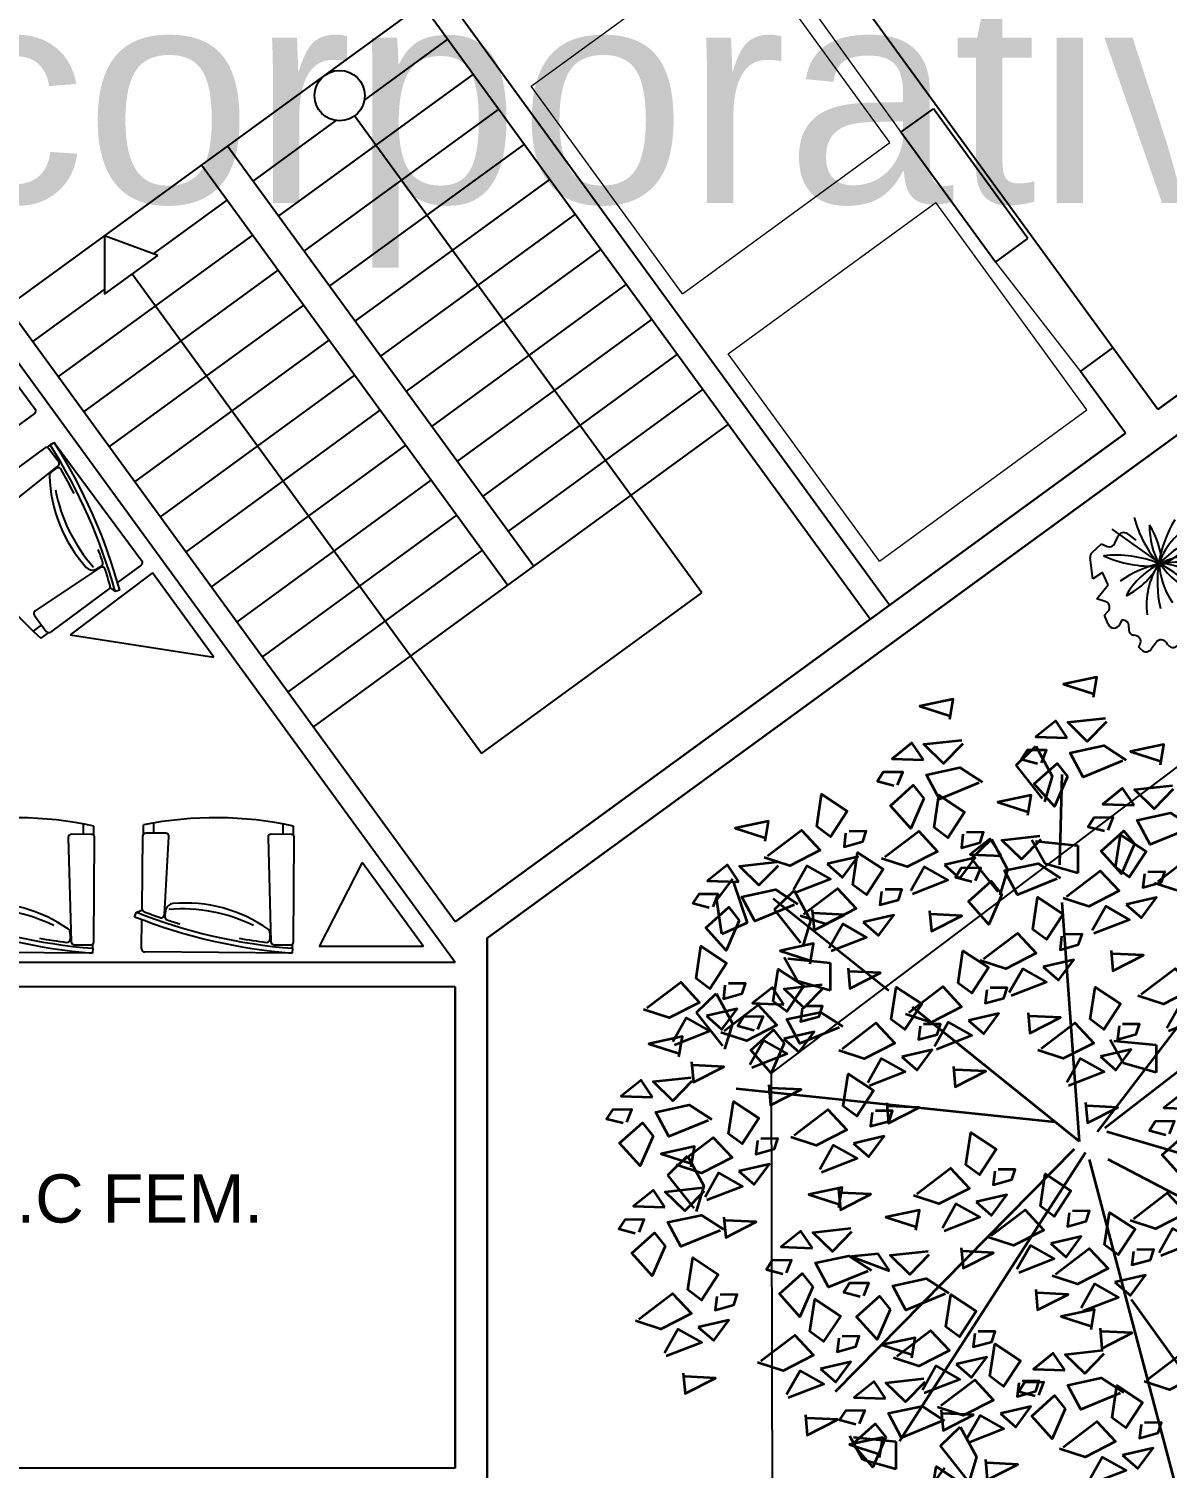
# Model space of a CAD drawing. Header units: metres. Extents: x 7 to 327053, y 40 to 7393807.
# Drawn here: x 326078.36 to 326085.45, y 7392806.51 to 7392815.48 of the extents above; entities that cross this region are included whole.
import ezdxf

# ---------------------------------------------------------------- set-up
doc = ezdxf.new("R2010")
doc.units = ezdxf.units.M
doc.linetypes.add('DASHED', pattern=[19.05, 12.7, -6.35])
doc.layers.get('0').update_dxf_attribs({"lineweight": 18})
for name, color, linetype in [('greeb', 92, 'Continuous'), ('MEBEL', 7, 'DASHED'), ('TEXTO', 2, 'Continuous')]:
    doc.layers.add(name, color=color, linetype=linetype)
for name, color, linetype, lineweight in [('L-shrub', 74, 'Continuous', 35), ('linagrossa', 7, 'Continuous', 25), ('MÓVEIS', 7, 'Continuous', 13), ('PAREDE EXTERNA', 6, 'Continuous', 30), ('PAREDE INTERNA', 181, 'Continuous', 25), ('PISO', 254, 'Continuous', 9)]:
    doc.layers.add(name, color=color, linetype=linetype, lineweight=lineweight)
doc.styles.get("Standard").update_dxf_attribs({"font": 'arial.ttf'})

# ---------------------------------------------------------------- blocks, each defined once
blk = doc.blocks.new('new block.dwg poltrona')
at = {"layer": 'MEBEL', "color": 7, "linetype": 'Continuous', "ltscale": 0.7}
for p, q in [((-694.7, 961.7), (-678.9, 1016.9)), ((-631.4, 949.7), (-613.8, 1011.2)), ((-704.2, 949.7), (-828, 516.1)), ((-703.1, 443.7), (-546.9, 903.8)), ((-560.4, 929.4), (-679.5, 963.5)), ((47.5, 734), (-108.7, 103.7)), ((191.6, 714.7), (72.5, 748.7)), ((143.5, 728.4), (161.1, 789.9)), ((143.5, 728.4), (161.1, 789.9)), ((203.6, 705.2), (219.3, 760.4)), ((27, 65.7), (205.3, 690)), ((203.6, 705.2), (205.2, 710.8)), ((-896.5, 276.4), (-846.5, 451.4)), ((-885.3, 480.2), (-867.2, 504.2)), ((0, 0), (-882.7, 251.7)), ((-94.8, 79.7), (2.3, 51.9)), ((10.2, 28.2), (0, 0)), ((10.2, 28.2), (17.5, 53.7))]:
    blk.add_line(p, q, dxfattribs=at)
for centre, radius, start, end in [((-846.7, -1271.5), 2294.6, 62.31757, 85.807), ((-684.9, 944.2), 20, 74.06228, 164.06228), ((-565.8, 910.2), 20, 341.24929, 74.06228), ((67, 729.5), 20, 74.06228, 166.87527), ((186.1, 695.5), 20, 344.06228, 74.06228), ((1159.8, 3194.1), 3398.1, 232.99963, 250.0441), ((-855.7, -521.4), 1025.7, 88.4288, 90.64125), ((1159.8, 3194.1), 3368.1, 232.99963, 250.0441), ((-808.8, 510.6), 20, 164.06228, 233.73697), ((1159.8, 3194.1), 3348.1, 233.73697, 235.5624), ((-556.6, 391.9), 152, 147.83659, 166.02585), ((-642.9, 446.2), 50, 79.6415, 147.83659), ((-855.7, -521.4), 1005.7, 48.27691, 79.25729), ((-794.8, -384.9), 894.9, 39.37536, 79.6415), ((-722.3, 449.2), 20, 235.5624, 344.06228), ((-684.6, 423.8), 20, 166.02585, 236.34504), ((1159.8, 3194.1), 3348.1, 236.34504, 237.7818), ((-877.2, 270.9), 20, 164.06228, 254.08761), ((-118.5, 170.1), 20, 2.16195, 39.37536), ((1159.8, 3194.1), 3348.1, 244.29374, 247.21111), ((-129.3, 125.8), 20, 247.21111, 330.38077), ((-201.8, 167), 103.3, 330.38077, 2.16195), ((-89.3, 98.9), 20, 166.07982, 254.06228), ((7.8, 71.2), 20, 254.06228, 344.06228)]:
    blk.add_arc(centre, radius, start, end, dxfattribs=at)
blk = doc.blocks.new('flower shrub 3')
at = {"layer": 'L-shrub', "color": 2}
for p, q in [((-123.45, 236), (-108.99, 242.75)), ((-109.76, 240.63), (-114.02, 215.74)), ((71.14, 221.55), (86.95, 226.01)), ((86.95, 226.01), (86.87, 205.67)), ((-114.02, 215.74), (-130.41, 216.9)), ((-96.02, 214.78), (-80.21, 219.24)), ((-91.61, 189.92), (-96.02, 214.78)), ((-80.21, 219.24), (-80.29, 198.91)), ((75.55, 196.68), (71.14, 221.55)), ((86.87, 205.67), (75.54, 194.43)), ((-80.29, 198.91), (-91.62, 187.66)), ((21.44, 185.45), (37.25, 189.91)), ((37.25, 189.91), (37.17, 169.58)), ((-104.33, 170.99), (-104.5, 186.95)), ((-102.88, 185.37), (-81.99, 171.19)), ((25.85, 160.59), (21.44, 185.45)), ((-81.99, 171.19), (-89.82, 156.75)), ((58.31, 161.96), (58.15, 177.93)), ((59.76, 176.34), (80.66, 162.16)), ((-89.82, 156.75), (-104.33, 170.99)), ((37.17, 169.58), (25.84, 158.33)), ((72.82, 147.73), (58.31, 161.96)), ((80.66, 162.16), (72.82, 147.73)), ((-227.04, 106.49), (-211.23, 110.94)), ((-211.23, 110.94), (-211.31, 90.61)), ((42.5, 35.62), (42.33, 51.58)), ((43.95, 50), (64.85, 35.82)), ((57.01, 21.38), (42.5, 35.62)), ((64.85, 35.82), (57.01, 21.38)), ((-145.72, -107.91), (-145.8, -128.24)), ((-145.8, -128.24), (-157.13, -139.49))]:
    blk.add_line(p, q, dxfattribs=at)
at = {"layer": 'L-shrub', "color": 108}
for p, q in [((-130.41, 216.9), (-123.45, 236)), ((-166.05, 183.2), (-150.24, 187.65)), ((-161.64, 158.33), (-166.05, 183.2)), ((-150.24, 187.65), (-150.32, 167.32)), ((-150.32, 167.32), (-161.65, 156.07)), ((-222.63, 81.62), (-227.04, 106.49)), ((-205.99, -97.49), (-206.15, -81.53)), ((-204.54, -83.11), (-183.64, -97.29)), ((-191.47, -111.73), (-205.99, -97.49)), ((-183.64, -97.29), (-191.47, -111.73)), ((-161.53, -112.36), (-145.72, -107.91)), ((-157.12, -137.23), (-161.53, -112.36)), ((-179.93, -131.75), (-165.46, -125))]:
    blk.add_line(p, q, dxfattribs=at)
at = {"layer": 'L-shrub', "color": 98}
blk.add_line((-211.31, 90.61), (-222.64, 79.36), dxfattribs=at)
at = {"layer": 'L-shrub', "color": 92}
for points in [[(49.51, 264.41), (57.05, 273.94), (37.55, 279.71), (50.15, 266.57)], [(-81.5, 253.13), (-73.97, 262.66), (-93.47, 268.43), (-80.86, 255.29)], [(-50.38, 246.16), (-38.67, 261.64), (-30.06, 245.61), (-46.11, 237.01), (-50.38, 246.16)], [(-106.76, 239.42), (-107.89, 251.52), (-122.81, 248.88), (-106.76, 239.42)], [(-84.31, 244.82), (-59.35, 248.66), (-55.26, 232.75), (-75.59, 233.29), (-86.57, 244.88)], [(130.84, 235.08), (138.37, 244.61), (118.87, 250.38), (131.48, 237.24)], [(-81.65, 236.7), (-97.21, 231.89), (-102.03, 247.44), (-81.01, 238.86)], [(13.52, 230.35), (-1.79, 218.41), (-5.97, 236.12), (11.75, 240.29), (13.52, 230.35)], [(46.65, 222.9), (21.55, 225.63), (21.7, 242.05), (41.19, 236.28), (48.82, 222.26)], [(-37.14, 234.51), (-41.84, 227.87), (-30.61, 225.31), (-25.97, 229.7), (-34.88, 234.45)], [(105.58, 221.37), (104.45, 233.47), (89.53, 230.83), (105.58, 221.37)], [(-84.36, 211.62), (-109.47, 214.34), (-109.32, 230.77), (-89.83, 225), (-82.2, 210.98)], [(-80.47, 219.88), (-66.68, 228.54), (-58.01, 214.76), (-80.53, 217.63)], [(10.61, 212.31), (22.33, 227.8), (30.93, 211.77), (14.88, 203.17), (10.61, 212.31)], [(85.05, 215.69), (91.3, 220.89), (81.11, 226.26), (75.5, 223.22), (82.88, 216.33)], [(130.69, 218.65), (115.13, 213.84), (110.31, 229.39), (131.33, 220.81)], [(-48.12, 205.55), (-36.41, 221.03), (-27.8, 205), (-43.85, 196.4), (-48.12, 205.55)], [(-82.06, 204.2), (-57.09, 208.04), (-53, 192.14), (-73.33, 192.68), (-84.31, 204.27)], [(63.07, 192.21), (70.6, 201.74), (51.11, 207.51), (63.71, 194.37)], [(94.84, 201.02), (79.53, 189.08), (75.35, 206.79), (93.07, 210.96), (94.84, 201.02)], [(127.98, 193.57), (102.87, 196.3), (103.02, 212.72), (122.51, 206.95), (130.14, 192.93)], [(-76.38, 203.98), (-81.2, 192.82), (-60.88, 192.27), (-76.44, 201.72)], [(23.85, 200.67), (19.16, 194.03), (30.38, 191.47), (35.02, 195.86), (26.11, 200.61)], [(-92.8, 176.42), (-85.27, 185.95), (-104.76, 191.72), (-92.16, 178.58)], [(-34.88, 193.9), (-39.58, 187.26), (-28.35, 184.7), (-23.71, 189.09), (-32.62, 193.84)], [(-19.48, 186.04), (-5.68, 194.7), (2.98, 180.92), (-19.54, 183.79)], [(5.48, 189.88), (9.7, 178.48), (23.43, 184.88), (5.48, 189.88)], [(37.81, 178.51), (36.68, 190.61), (21.76, 187.96), (37.81, 178.51)], [(146.65, 180.93), (154.18, 190.46), (134.69, 196.23), (147.29, 183.09)], [(-122.67, 167.19), (-110.95, 182.67), (-102.35, 166.64), (-118.4, 158.05), (-122.67, 167.19)], [(-78.21, 179.27), (-64.42, 187.93), (-55.75, 174.15), (-78.27, 177.02)], [(17.28, 172.82), (23.53, 178.03), (13.34, 183.4), (7.73, 180.35), (15.12, 173.46)], [(62.92, 175.78), (47.36, 170.98), (42.54, 186.52), (63.56, 177.95)], [(100.86, 161.54), (107.11, 166.75), (96.92, 172.11), (91.31, 169.07), (98.7, 162.18)], [(121.39, 167.23), (120.26, 179.33), (105.34, 176.68), (121.39, 167.23)], [(146.5, 164.5), (130.94, 159.7), (126.12, 175.24), (147.14, 166.67)], [(-212.93, 151.43), (-214.06, 163.53), (-228.98, 160.89), (-212.93, 151.43)], [(-92.95, 159.99), (-108.51, 155.18), (-113.33, 170.73), (-92.31, 162.15)], [(-74.12, 163.36), (-78.94, 152.21), (-58.62, 151.66), (-74.18, 161.11)], [(27.08, 158.16), (11.76, 146.22), (7.58, 163.93), (25.31, 168.09), (27.08, 158.16)], [(60.21, 150.7), (35.1, 153.43), (35.25, 169.85), (54.74, 164.09), (62.37, 150.06)], [(33.2, 131.09), (44.92, 146.57), (53.52, 130.54), (37.47, 121.95), (33.2, 131.09)], [(-190.53, 123.63), (-215.64, 126.35), (-215.49, 142.78), (-196, 137.01), (-188.37, 122.99)], [(-66.19, 124.32), (-54.48, 139.81), (-45.87, 123.78), (-61.92, 115.18), (-66.19, 124.32)], [(60.26, 138.78), (85.22, 142.62), (89.31, 126.71), (68.99, 127.26), (58, 138.84)], [(107.43, 128.47), (102.74, 121.83), (113.97, 119.27), (118.6, 123.66), (109.69, 128.41)], [(-100.13, 122.98), (-75.17, 126.82), (-71.08, 110.91), (-91.4, 111.46), (-102.39, 123.04)], [(-212.52, 104.22), (-204.99, 113.75), (-224.49, 119.52), (-211.88, 106.38)], [(-217.59, 109.45), (-192.63, 113.29), (-188.54, 97.38), (-208.86, 97.93), (-219.85, 109.51)], [(-52.95, 112.68), (-57.65, 106.04), (-46.42, 103.48), (-41.78, 107.87), (-50.69, 112.62)], [(-7.77, 112.68), (-12.47, 106.04), (-1.24, 103.48), (3.4, 107.87), (-5.51, 112.62)], [(3.11, 104.82), (16.91, 113.48), (25.57, 99.7), (3.05, 102.57)], [(46.44, 119.45), (41.74, 112.81), (52.97, 110.25), (57.61, 114.63), (48.7, 119.39)], [(89.07, 117.69), (93.28, 106.29), (107.01, 112.69), (89.07, 117.69)], [(-115.89, 92.74), (-104.17, 108.22), (-95.57, 92.19), (-111.62, 83.59), (-115.89, 92.74)], [(-51.1, 98.05), (-37.31, 106.71), (-28.64, 92.93), (-51.16, 95.8)], [(28.07, 108.66), (32.29, 97.26), (46.02, 103.66), (28.07, 108.66)], [(-170.42, 99.14), (-175.11, 92.5), (-163.88, 89.94), (-159.25, 94.33), (-168.16, 99.08)], [(-26.14, 101.89), (-21.93, 90.49), (-8.2, 96.89), (-26.14, 101.89)], [(7.2, 88.91), (2.38, 77.76), (22.71, 77.21), (7.14, 86.66)], [(-102.65, 81.1), (-107.35, 74.45), (-96.12, 71.89), (-91.48, 76.28), (-100.39, 81.03)], [(-92.19, 82.14), (-97.01, 70.99), (-76.69, 70.44), (-92.25, 79.89)], [(-47.01, 82.14), (-51.83, 70.99), (-31.51, 70.44), (-47.07, 79.89)], [(-121.02, 70.31), (-116.8, 58.91), (-103.07, 65.31), (-121.02, 70.31)], [(3.78, 66.58), (28.75, 70.42), (32.84, 54.51), (12.51, 55.06), (1.53, 66.64)], [(71.55, 66.58), (96.51, 70.42), (100.6, 54.51), (80.28, 55.06), (69.29, 66.64)], [(7.63, 41.65), (21.42, 50.3), (30.09, 36.53), (7.57, 39.39)], [(75.4, 41.65), (89.19, 50.3), (97.86, 36.53), (75.34, 39.39)], [(-102.39, 25.97), (-77.43, 29.81), (-73.34, 13.9), (-93.66, 14.45), (-104.64, 26.03)], [(11.72, 25.74), (6.9, 14.58), (27.22, 14.04), (11.66, 23.48)], [(67.18, -8.75), (66.05, 3.35), (51.13, 0.7), (67.18, -8.75)], [(-41.35, -15.56), (-29.63, -0.08), (-21.02, -16.11), (-37.07, -24.7), (-41.35, -15.56)], [(46.65, -14.44), (52.9, -9.23), (42.71, -3.87), (37.1, -6.91), (44.48, -13.8)], [(-115.99, -34.3), (-141.1, -31.58), (-140.95, -15.15), (-121.45, -20.92), (-113.82, -34.94)], [(-75.28, -16.9), (-50.32, -13.06), (-46.23, -28.97), (-66.55, -28.42), (-77.54, -16.84)], [(-71.43, -41.83), (-57.64, -33.17), (-48.97, -46.95), (-71.49, -44.08)], [(-28.1, -27.2), (-32.8, -33.84), (-21.57, -36.4), (-16.93, -32.02), (-25.84, -27.26)], [(-124.93, -51.66), (-113.21, -36.17), (-104.6, -52.2), (-120.65, -60.8), (-124.93, -51.66)], [(-46.47, -37.99), (-42.26, -49.39), (-28.53, -42.99), (-46.47, -37.99)], [(-18.76, -53.91), (-7.04, -38.43), (1.57, -54.46), (-14.48, -63.06), (-18.76, -53.91)], [(3.78, -48.48), (28.75, -44.64), (32.84, -60.55), (12.51, -60.01), (1.53, -48.42)], [(-75.14, -108.02), (-76.27, -95.92), (-91.18, -98.57), (-75.14, -108.02)], [(-63.94, -146.41), (-52.22, -130.93), (-43.61, -146.96), (-59.66, -155.56), (-63.94, -146.41)]]:
    blk.add_lwpolyline(points, dxfattribs=at)
at = {"layer": 'L-shrub', "color": 2}
for points in [[(24.26, 250.7), (23.13, 262.8), (8.21, 260.16), (24.26, 250.7)], [(49.36, 247.98), (33.81, 243.17), (28.98, 258.72), (50, 250.14)], [(3.73, 245.02), (9.98, 250.22), (-0.21, 255.59), (-5.82, 252.55), (1.56, 245.66)], [(-55.51, 223.72), (-51.3, 212.33), (-37.56, 218.73), (-55.51, 223.72)], [(-23.32, 210.97), (1.64, 214.81), (5.73, 198.9), (-14.6, 199.45), (-25.58, 211.03)], [(-95.66, 134.91), (-120.77, 137.64), (-120.62, 154.06), (-101.12, 148.29), (-93.49, 134.27)], [(110.66, 146.88), (95.35, 134.94), (91.16, 152.64), (108.89, 156.81), (110.66, 146.88)], [(94.19, 140.12), (105.91, 155.6), (114.51, 139.57), (98.46, 130.97), (94.19, 140.12)], [(143.79, 139.42), (118.68, 142.15), (118.83, 158.57), (138.33, 152.8), (145.96, 138.78)], [(-127.79, 144.76), (-123.58, 133.36), (-109.85, 139.76), (-127.79, 144.76)], [(-21.02, 124.32), (-9.3, 139.81), (-0.69, 123.78), (-16.74, 115.18), (-21.02, 124.32)], [(-0.73, 129.75), (24.23, 133.59), (28.32, 117.68), (7.99, 118.23), (-2.99, 129.81)], [(-183.66, 110.79), (-171.94, 126.27), (-163.34, 110.24), (-179.39, 101.64), (-183.66, 110.79)], [(-54.95, 122.98), (-29.99, 126.82), (-25.9, 110.91), (-46.22, 111.46), (-57.21, 123.04)], [(64.1, 113.85), (77.9, 122.5), (86.56, 108.73), (64.04, 111.59)], [(112.21, 120.73), (137.17, 124.57), (141.26, 108.66), (120.94, 109.21), (109.96, 120.79)], [(-96.28, 98.05), (-82.49, 106.71), (-73.82, 92.93), (-96.34, 95.8)], [(68.19, 97.94), (63.37, 86.78), (83.7, 86.23), (68.13, 95.68)], [(-188.78, 88.36), (-184.57, 76.96), (-170.84, 83.36), (-188.78, 88.36)], [(-147.01, 41.05), (-139.48, 50.58), (-158.98, 56.35), (-146.37, 43.21)], [(50.96, 56.28), (46.26, 49.63), (57.49, 47.07), (62.13, 51.46), (53.22, 56.22)], [(32.59, 45.49), (36.8, 34.09), (50.54, 40.49), (32.59, 45.49)], [(-149.87, -0.46), (-174.98, 2.27), (-174.83, 18.69), (-155.34, 12.92), (-147.71, -1.1)], [(-138.39, -6.5), (-139.52, 5.6), (-154.26, 11.88), (-138.39, -6.5)], [(-52.69, -55.25), (-27.73, -51.41), (-23.64, -67.32), (-43.96, -66.77), (-54.95, -55.19)], [(-5.51, -65.55), (-10.21, -72.2), (1.02, -74.76), (5.66, -70.37), (-3.25, -65.62)], [(-95.67, -113.71), (-89.41, -108.5), (-99.6, -103.14), (-105.22, -106.18), (-97.83, -113.07)], [(-121.02, -112.44), (-116.8, -123.84), (-103.07, -117.44), (-121.02, -112.44)], [(-85.87, -128.38), (-101.18, -140.31), (-105.37, -122.61), (-87.64, -118.44), (-85.87, -128.38)], [(-52.74, -135.83), (-77.85, -133.1), (-77.7, -116.68), (-58.2, -122.45), (-50.57, -136.47)], [(-141.89, -132.19), (-146.71, -143.35), (-126.38, -143.9), (-141.95, -134.45)]]:
    blk.add_lwpolyline(points, dxfattribs=at)
at = {"layer": 'L-shrub', "color": 108}
for points in [[(-127.29, 233.74), (-121.04, 238.94), (-131.23, 244.31), (-136.84, 241.27), (-129.46, 234.38)], [(-117.5, 219.07), (-132.81, 207.13), (-136.99, 224.84), (-119.27, 229.01), (-117.5, 219.07)], [(-156.55, 201.03), (-144.84, 216.52), (-136.23, 200.48), (-152.28, 191.89), (-156.55, 201.03)], [(-190.49, 199.69), (-165.52, 203.53), (-161.43, 187.62), (-181.76, 188.17), (-192.74, 199.75)], [(-143.31, 189.39), (-148.01, 182.75), (-136.78, 180.19), (-132.14, 184.58), (-141.05, 189.33)], [(-187.68, 165.14), (-180.14, 174.67), (-199.64, 180.44), (-187.04, 167.3)], [(-186.64, 174.76), (-172.85, 183.42), (-164.18, 169.64), (-186.7, 172.51)], [(-53.25, 183.11), (-49.04, 171.72), (-35.3, 178.12), (-53.25, 183.11)], [(-161.68, 178.6), (-157.47, 167.2), (-143.73, 173.6), (-161.68, 178.6)], [(-118.06, 162.71), (-119.19, 174.81), (-134.1, 172.17), (-118.06, 162.71)], [(-156.6, 165.85), (-131.64, 169.69), (-127.55, 153.78), (-147.87, 154.33), (-158.86, 165.91)], [(-138.59, 157.03), (-132.33, 162.23), (-142.52, 167.6), (-148.14, 164.56), (-140.75, 157.67)], [(-15.39, 170.13), (-20.21, 158.98), (0.12, 158.43), (-15.45, 167.88)], [(-187.82, 148.71), (-203.38, 143.9), (-208.21, 159.45), (-187.18, 150.87)], [(-182.55, 158.85), (-187.37, 147.7), (-167.05, 147.15), (-182.61, 156.6)], [(-152.75, 140.92), (-138.96, 149.57), (-130.29, 135.8), (-152.82, 138.66)], [(-128.79, 142.36), (-144.1, 130.42), (-148.29, 148.13), (-130.56, 152.3), (-128.79, 142.36)], [(-223.67, 131.08), (-238.98, 119.14), (-243.16, 136.85), (-225.44, 141.02), (-223.67, 131.08)], [(-258.31, 84.83), (-252.06, 90.04), (-262.25, 95.41), (-267.86, 92.36), (-260.48, 85.47)], [(-237.78, 90.52), (-238.91, 102.62), (-253.83, 99.97), (-237.78, 90.52)], [(-248.51, 70.17), (-263.83, 58.23), (-268.01, 75.94), (-250.29, 80.1), (-248.51, 70.17)], [(37.72, 67.92), (49.43, 83.4), (58.04, 67.37), (41.99, 58.78), (37.72, 67.92)], [(-145.98, 66.47), (-132.19, 75.12), (-123.52, 61.35), (-146.04, 64.21)], [(-249.17, 40.85), (-237.45, 56.33), (-228.85, 40.3), (-244.9, 31.7), (-249.17, 40.85)], [(-283.1, 39.51), (-258.14, 43.35), (-254.05, 27.44), (-274.37, 27.98), (-285.36, 39.57)], [(-141.89, 50.56), (-146.71, 39.4), (-126.38, 38.85), (-141.95, 48.3)], [(-68.45, 27.31), (-56.74, 42.79), (-48.13, 26.76), (-64.18, 18.17), (-68.45, 27.31)], [(-172.27, 27.35), (-173.4, 39.44), (-188.32, 36.8), (-172.27, 27.35)], [(-235.92, 29.2), (-240.62, 22.56), (-229.39, 20), (-224.76, 24.39), (-233.67, 29.14)], [(-192.8, 21.66), (-186.55, 26.86), (-196.74, 32.23), (-202.35, 29.19), (-194.97, 22.3)], [(-279.26, 14.57), (-265.46, 23.23), (-256.8, 9.45), (-279.32, 12.32)], [(-254.29, 18.41), (-250.08, 7.02), (-236.35, 13.42), (-254.29, 18.41)], [(-113.13, 7.2), (-105.6, 16.74), (-125.09, 22.51), (-112.49, 9.37)], [(-183.01, 6.99), (-198.32, -4.95), (-202.5, 12.76), (-184.78, 16.93), (-183.01, 6.99)], [(-55.21, 15.67), (-59.91, 9.02), (-48.68, 6.46), (-44.04, 10.85), (-52.95, 15.61)], [(-113.28, -9.22), (-128.84, -14.03), (-133.66, 1.52), (-112.64, -7.06)], [(-73.58, 4.88), (-69.37, -6.52), (-55.64, -0.12), (-73.58, 4.88)], [(-275.17, -1.33), (-279.99, -12.49), (-259.66, -13.04), (-275.23, -3.59)], [(-197.21, -15.56), (-185.5, -0.08), (-176.89, -16.11), (-192.94, -24.7), (-197.21, -15.56)], [(-231.15, -16.9), (-206.18, -13.06), (-202.09, -28.97), (-222.42, -28.42), (-233.4, -16.84)], [(-227.3, -41.83), (-213.51, -33.17), (-204.84, -46.95), (-227.36, -44.08)], [(-183.97, -27.2), (-188.67, -33.84), (-177.44, -36.4), (-172.8, -32.02), (-181.71, -27.26)], [(-202.34, -37.99), (-198.13, -49.39), (-184.4, -42.99), (-202.34, -37.99)], [(-223.21, -57.74), (-228.03, -68.89), (-207.71, -69.44), (-223.27, -59.99)], [(-176.79, -71.93), (-177.92, -59.83), (-192.84, -62.47), (-176.79, -71.93)], [(-197.32, -77.61), (-191.07, -72.41), (-201.26, -67.04), (-206.87, -70.08), (-199.48, -76.97)], [(-151.68, -74.65), (-167.24, -79.46), (-172.06, -63.91), (-151.04, -72.49)], [(-111.68, -63.3), (-116.38, -69.94), (-105.15, -72.5), (-100.51, -68.11), (-109.42, -63.36)], [(7.63, -73.42), (21.42, -64.76), (30.09, -78.54), (7.57, -75.67)], [(-155.01, -77.93), (-141.22, -69.27), (-132.55, -83.05), (-155.07, -80.18)], [(-130.05, -74.09), (-125.84, -85.49), (-112.11, -79.09), (-130.05, -74.09)], [(-187.52, -92.28), (-202.84, -104.22), (-207.02, -86.51), (-189.29, -82.34), (-187.52, -92.28)], [(-154.39, -99.73), (-179.5, -97), (-179.35, -80.58), (-159.85, -86.35), (-152.23, -100.37)], [(-196.71, -101.09), (-189.18, -91.56), (-208.67, -85.79), (-196.07, -98.93)], [(-150.92, -93.84), (-155.74, -104.99), (-135.42, -105.54), (-150.98, -96.09)], [(-149.82, -91.35), (-124.86, -87.51), (-120.77, -103.42), (-141.1, -102.87), (-152.08, -91.29)], [(-181.4, -137.39), (-169.68, -121.91), (-161.08, -137.94), (-177.13, -146.53), (-181.4, -137.39)], [(-97.87, -147.76), (-72.91, -143.92), (-68.82, -159.82), (-89.14, -159.28), (-100.13, -147.69)], [(-50.69, -158.06), (-55.39, -164.7), (-44.16, -167.26), (-39.52, -162.87), (-48.43, -158.12)], [(-94.02, -172.69), (-80.23, -164.03), (-71.56, -177.81), (-94.08, -174.94)], [(-69.06, -168.85), (-64.85, -180.24), (-51.12, -173.84), (-69.06, -168.85)]]:
    blk.add_lwpolyline(points, dxfattribs=at)
at = {"layer": 'L-shrub', "color": 32}
for points in [[(-59.39, 140.01), (-93.72, 220.83)], [(65.66, 157.16), (92.63, 203.69)], [(-2.54, 7.13), (56.31, 136.92)], [(-9.89, 24.27), (-166.82, 132.02)], [(-2.54, 7.13), (-51.58, 124.68)], [(9.72, 7.13), (124.97, 58.56)], [(14.63, 7.13), (137.23, 26.72)], [(-7.44, 4.68), (-201.15, -54.09)], [(14.63, 4.68), (156.84, -137.36)], [(-2.54, -0.22), (-181.53, -98.18)], [(-2.54, -5.12), (-51.58, -205.93)], [(7.27, -10.01), (132.32, -196.13)], [(-12.8, -148.96), (-20.16, -90.19)]]:
    blk.add_lwpolyline(points, dxfattribs=at)
at = {"layer": 'L-shrub', "color": 98}
for points in [[(-233.46, 145.75), (-227.21, 150.95), (-237.4, 156.32), (-243.01, 153.28), (-235.63, 146.39)], [(-109.42, 155.55), (-114.12, 148.9), (-102.89, 146.34), (-98.26, 150.73), (-107.17, 155.49)], [(-148.66, 125.01), (-153.48, 113.86), (-133.16, 113.31), (-148.73, 122.75)], [(-212.67, 87.79), (-228.23, 82.99), (-233.05, 98.53), (-212.03, 89.96)], [(-149.82, 91.4), (-124.86, 95.24), (-120.77, 79.33), (-141.1, 79.88), (-152.08, 91.46)], [(-71.32, 101.89), (-67.11, 90.49), (-53.38, 96.89), (-71.32, 101.89)], [(-213.75, 84.52), (-199.95, 93.17), (-191.29, 79.4), (-213.81, 82.26)], [(-215.38, 62.71), (-240.49, 65.44), (-240.34, 81.86), (-220.85, 76.1), (-213.22, 62.07)], [(-209.66, 68.61), (-214.48, 57.45), (-194.15, 56.9), (-209.72, 66.35)], [(-147.16, 24.62), (-162.72, 19.81), (-167.54, 35.36), (-146.52, 26.78)], [(-98.54, 1.04), (-84.75, 9.69), (-76.08, -4.08), (-98.6, -1.22)], [(-158.92, -12.19), (-152.66, -6.98), (-162.85, -1.61), (-168.47, -4.65), (-161.08, -11.54)], [(-149.12, -26.85), (-164.43, -38.79), (-168.62, -21.08), (-150.89, -16.91), (-149.12, -26.85)], [(-94.45, -14.87), (-99.27, -26.03), (-78.95, -26.58), (-94.51, -17.13)], [(56.44, -29.1), (41.13, -41.04), (36.95, -23.34), (54.67, -19.17), (56.44, -29.1)], [(-151.53, -58.22), (-144, -48.69), (-163.49, -42.92), (-150.89, -56.06)], [(-158.86, -53), (-133.9, -49.16), (-129.81, -65.07), (-150.13, -64.52), (-161.12, -52.94)], [(-67.34, -57.74), (-72.16, -68.89), (-51.84, -69.44), (-67.4, -59.99)], [(-115.89, -90.01), (-104.17, -74.53), (-95.57, -90.56), (-111.62, -99.15), (-115.89, -90.01)], [(-48.84, -80.18), (-35.05, -71.53), (-26.38, -85.3), (-48.9, -82.44)], [(-23.88, -76.34), (-19.67, -87.74), (-5.94, -81.34), (-23.88, -76.34)], [(-49.88, -94.32), (-42.35, -84.79), (-61.84, -79.02), (-49.24, -92.16)], [(-102.65, -101.65), (-107.35, -108.3), (-96.12, -110.86), (-91.48, -106.47), (-100.39, -101.71)], [(-50.03, -110.75), (-65.59, -115.56), (-70.41, -100.01), (-49.39, -108.58)], [(-44.75, -96.09), (-49.57, -107.25), (-29.25, -107.8), (-44.81, -98.35)], [(-145.98, -116.28), (-132.19, -107.63), (-123.52, -121.4), (-146.04, -118.54)], [(-34.62, -136.47), (-9.66, -132.63), (-5.57, -148.54), (-25.89, -148), (-36.88, -136.41)]]:
    blk.add_lwpolyline(points, dxfattribs=at)
blk = doc.blocks.new('tree-pl-31')
at = {"color": 0, "linetype": 'ByBlock'}
for p, q in [((-0.025, 0.096), (-0.862, 0.508)), ((-0.607, 0.471), (-0.458, 0.392)), ((-1.118, 0.086), (-0.991, 0.248)), ((-0.991, 0.248), (-0.91, 0.222)), ((-0.783, 0.29), (-0.75, 0.409)), ((0.314, 0.334), (0.829, 0.44)), ((0.946, 0.317), (0.902, 0.145)), ((0.977, 0.023), (1.035, 0.01)), ((-1.042, -0.33), (-1.136, -0.004)), ((-0.905, -0.207), (-1.042, -0.33)), ((-0.782, -0.388), (-0.905, -0.207)), ((1.101, -0.136), (1.021, -0.279)), ((-0.926, -0.64), (-0.782, -0.388)), ((1.118, -0.503), (0.872, -0.418)), ((1.021, -0.279), (1.238, -0.279)), ((1.238, -0.279), (1.25, -0.398)), ((-0.787, -0.657), (-0.926, -0.64)), ((0.74, -0.655), (0.668, -0.734)), ((0.74, -0.513), (0.74, -0.655)), ((-0.761, -0.878), (-0.716, -0.812)), ((-0.679, -1.011), (-0.761, -0.878)), ((-0.472, -0.907), (-0.499, -0.99)), ((-0.446, -0.906), (-0.472, -0.907)), ((0.481, -0.835), (0.551, -1.015)), ((0.668, -0.734), (0.62, -0.71)), ((-0.214, -1.12), (-0.244, -1.12)), ((0.32, -1.182), (0.291, -1.15)), ((0.533, -1.094), (0.473, -1.174)), ((-0.14, -1.29), (-0.129, -1.269)), ((-0.077, -1.333), (-0.14, -1.29)), ((0.128, -1.175), (0.069, -1.294))]:
    blk.add_line(p, q, dxfattribs=at)
for centre, radius, start, end in [((1.134, 1.495), 1.837, 204.0126, 231.1522), ((1.163, -0.151), 1.219, 124.5644, 168.6443), ((1.805, 0.115), 1.837, 157.6127, 180.8133), ((-0.654, 0.383), 0.1, 62.1589, 164.5493), ((-1.182, -0.151), 1.219, 11.3557, 42.1465), ((0.929, 0.831), 1.219, 187.747, 218.9832), ((1.485, -0.961), 1.837, 121.9513, 146.5847), ((-1.047, 1.569), 1.837, 303.455, 328.0885), ((-0.88, 0.317), 0.1, 252.2434, 344.5493), ((0.719, -0.892), 1.219, 84.3993, 129.2176), ((0.849, 0.342), 0.1, 345.7453, 101.5547), ((-1.04, 0.024), 0.1, 141.8627, 196.0799), ((-0.44, -1.708), 1.837, 77.3342, 105.4358), ((-0.44, 1.834), 1.837, 254.5642, 282.6658), ((0.679, -1.616), 1.837, 111.5628, 134.1842), ((-1.181, 0.474), 1.219, 305.8088, 342.5666), ((0.68, -0.921), 1.219, 123.7318, 160.4895), ((1.083, -0.411), 1.219, 157.1271, 196.64), ((-0.565, -1.675), 1.837, 48.9632, 73.7627), ((1.163, 0.343), 1.219, 191.3557, 223.7531), ((1.805, 0.077), 1.837, 179.1867, 202.4381), ((0.558, -1.662), 1.837, 77.2147, 107.9912), ((0.114, -1.127), 1.219, 55.2433, 95.8223), ((0.895, 0.903), 1.219, 222.0761, 257.975), ((0.999, 0.121), 0.1, 165.7453, 257.3108), ((1.013, -0.088), 0.1, 330.9628, 77.3108), ((0.84, -0.513), 0.1, 71.0828, 180), ((1.151, -0.408), 0.1, 251.0828, 6.0047), ((-0.798, -0.756), 0.1, 325.8594, 83.2062), ((-0.442, -1.006), 0.1, 356.1557, 92.2923), ((0.574, -0.799), 0.1, 62.8336, 201.1591), ((-0.594, -0.959), 0.1, 211.5165, 342.0079), ((-0.242, -1.02), 0.1, 176.1557, 268.7537), ((-0.216, -1.22), 0.1, 330.5417, 88.7537), ((0.218, -1.219), 0.1, 43.0704, 153.9208), ((0.453, -1.034), 0.1, 322.8351, 10.9464), ((-0.021, -1.25), 0.1, 235.694, 333.9208), ((0.393, -1.113), 0.1, 223.0704, 322.8351)]:
    blk.add_arc(centre, radius, start, end, dxfattribs=at)

msp = doc.modelspace()

# ---------------------------------------------------------------- hatches: boundary and pattern name
at = {"layer": 'linagrossa'}
h = msp.add_hatch(dxfattribs=at)
h.set_pattern_fill('AR-B88', color=256, scale=0.003, angle=210)
h.set_pattern_definition([(210, (321476.64965, 7391586.4824), (0.3048, -0.52792909), []), (300, (321476.64965, 7391586.4824), (0.568764543, -0.375529086), [0.6096, -0.6096])])
edge = h.paths.add_edge_path()
edge.add_spline(control_points=[(326105.4253, 7392781.8361), (326105.3816, 7392782.4727), (326105.339, 7392783.1062), (326105.2977, 7392783.7356)], knot_values=[4.276453, 4.276453, 4.276453, 4.276453, 5.435792, 5.435792, 5.435792, 5.435792], degree=3, periodic=0)
edge.add_spline(control_points=[(326105.2977, 7392783.7356), (326104.2346, 7392799.9368), (326103.9408, 7392819.7697), (326115.6423, 7392802.6894), (326117.2057, 7392797.369)], knot_values=[5.435792, 5.435792, 5.435792, 5.435792, 35.276013, 49.121222, 49.121222, 49.121222, 49.121222], degree=3, periodic=0)
edge.add_line((326117.2057, 7392797.369), (326117.2111, 7392802.751))
edge.add_spline(control_points=[(326117.2111, 7392802.751), (326116.9155, 7392803.3458), (326116.6049, 7392803.9267), (326115.652, 7392805.5969), (326114.9792, 7392806.6341), (326113.6071, 7392808.5063), (326112.9095, 7392809.3406), (326111.9006, 7392810.3624), (326111.5896, 7392810.6519), (326110.9601, 7392811.1779), (326110.6407, 7392811.4153), (326109.9796, 7392811.8281), (326109.6382, 7392812.0039), (326108.9132, 7392812.2753), (326108.5276, 7392812.3707), (326107.7195, 7392812.436), (326107.2972, 7392812.4026), (326106.4928, 7392812.1871), (326106.1151, 7392812.0063), (326105.4988, 7392811.5827), (326105.2482, 7392811.3512), (326105.0309, 7392811.1041)], knot_values=[28.398469, 28.398469, 28.398469, 28.398469, 29.928869, 29.928869, 32.938306, 32.938306, 35.947743, 35.947743, 37.286111, 37.286111, 38.62448, 38.62448, 39.962849, 39.962849, 41.301218, 41.301218, 42.639586, 42.639586, 43.977955, 43.977955, 45.167643, 45.167643, 45.167643, 45.167643], degree=3, periodic=0)
edge.add_spline(control_points=[(326105.0309, 7392811.1041), (326105.0038, 7392811.0732), (326104.9772, 7392811.0421), (326104.6567, 7392810.6576), (326104.4242, 7392810.2772), (326103.9743, 7392809.3665), (326103.7783, 7392808.8214), (326103.3902, 7392807.4476), (326103.2243, 7392806.5847), (326102.9389, 7392804.5096), (326102.8367, 7392803.2626), (326102.6935, 7392800.155), (326102.6797, 7392798.2216), (326102.7151, 7392796.1487)], knot_values=[13.632129, 13.632129, 13.632129, 13.632129, 13.78081, 13.78081, 15.456175, 15.456175, 17.597663, 17.597663, 20.478587, 20.478587, 23.929597, 23.929597, 28.398469, 28.398469, 28.398469, 28.398469], degree=3, periodic=0)
edge.add_line((326102.7151, 7392796.1487), (326103.3975, 7392796.1523))
edge.add_line((326103.3975, 7392796.1523), (326103.4303, 7392789.8856))
edge.add_line((326103.4303, 7392789.8856), (326102.935, 7392789.883))
edge.add_spline(control_points=[(326102.935, 7392789.883), (326102.9626, 7392789.3236), (326102.9922, 7392788.7584), (326103.0707, 7392787.3303), (326103.1217, 7392786.461), (326103.2858, 7392783.5855)], knot_values=[6.654035, 6.654035, 6.654035, 6.654035, 7.74114, 7.74114, 9.376421, 9.376421, 9.376421, 9.376421], degree=3, periodic=0)
edge.add_spline(control_points=[(326103.2858, 7392783.5855), (326094.0453, 7392783.077), (326083.2204, 7392784.8093), (326080.0568, 7392785.3582)], knot_values=[69.743309, 69.743309, 69.743309, 69.743309, 88.01764, 88.01764, 88.01764, 88.01764], degree=3, periodic=0)
edge.add_spline(control_points=[(326080.0568, 7392785.3582), (326079.4021, 7392785.8162), (326078.7503, 7392786.2595), (326078.1034, 7392786.686)], knot_values=[177.13857, 177.13857, 177.13857, 177.13857, 178.770067, 178.770067, 178.770067, 178.770067], degree=3, periodic=0)
edge.add_spline(control_points=[(326078.1034, 7392786.686), (326075.6215, 7392788.3223), (326073.2107, 7392789.7121), (326070.9757, 7392790.7437)], knot_values=[178.770067, 178.770067, 178.770067, 178.770067, 185.028839, 185.028839, 185.028839, 185.028839], degree=3, periodic=0)
edge.add_line((326070.9757, 7392790.7437), (326064.6612, 7392790.7437))
edge.add_line((326064.6612, 7392790.7437), (326064.6527, 7392790.6675))
edge.add_spline(control_points=[(326064.6527, 7392790.6675), (326064.872, 7392790.6431), (326065.1015, 7392790.6094), (326066.4418, 7392790.3655), (326067.739, 7392789.9575), (326070.5752, 7392788.7642), (326072.1152, 7392787.9813), (326074.8778, 7392786.3827), (326076.0666, 7392785.6398), (326077.8806, 7392784.4329), (326078.4904, 7392784.0152), (326079.1036, 7392783.5838)], knot_values=[176.974558, 176.974558, 176.974558, 176.974558, 177.92048, 177.92048, 182.28078, 182.28078, 186.641079, 186.641079, 189.761203, 189.761203, 191.321264, 191.321264, 191.321264, 191.321264], degree=3, periodic=0)
edge.add_spline(control_points=[(326079.1036, 7392783.5838), (326088.1035, 7392782.2003), (326088.7713, 7392782.1275), (326091.9015, 7392781.8118), (326094.5842, 7392781.6098), (326098.673, 7392781.4899), (326100.0468, 7392781.4805), (326102.0885, 7392781.5275), (326102.7659, 7392781.5533), (326103.4374, 7392781.5908)], knot_values=[69.716793, 69.716793, 69.716793, 69.716793, 71.158128, 71.158128, 76.286027, 76.286027, 78.849977, 78.849977, 80.131951, 80.131951, 80.131951, 80.131951], degree=3, periodic=0)
edge.add_spline(control_points=[(326103.4374, 7392781.5908), (326103.5353, 7392780.1654), (326103.6381, 7392778.7257), (326103.7918, 7392776.6055), (326103.8412, 7392775.9287), (326103.8906, 7392775.2519)], knot_values=[0.412581, 0.412581, 0.412581, 0.412581, 3.000297, 3.000297, 4.210732, 4.210732, 4.210732, 4.210732], degree=3, periodic=0)
edge.add_line((326103.8906, 7392775.2519), (326105.9359, 7392774.7057))
edge.add_spline(control_points=[(326105.9359, 7392774.7057), (326105.7611, 7392777.0968), (326105.5862, 7392779.4879), (326105.4253, 7392781.8361)], knot_values=[0, 0, 0, 0, 4.276453, 4.276453, 4.276453, 4.276453], degree=3, periodic=0)

# ---------------------------------------------------------------- linework, layer by layer
for p, q in [((326105.1306, 7392825.6842), (326082.9831, 7392808.976)), ((326082.9831, 7392808.976), (326083.0198, 7392790.7437))]:
    msp.add_line(p, q, dxfattribs=at)
at = {"layer": 'PAREDE EXTERNA'}
for p, q in [((326081.213, 7392809.8169), (326102.7623, 7392825.5202)), ((326085.3925, 7392813.1101), (326090.9825, 7392817.1835)), ((326081.013, 7392809.9186), (326085.1905, 7392812.9628)), ((326081.213, 7392792.6461), (326081.213, 7392809.8169)), ((326081.013, 7392806.5139), (326081.013, 7392809.5139))]:
    msp.add_line(p, q, dxfattribs=at)
at = {"layer": 'PAREDE INTERNA'}
for p, q in [((326083.7204, 7392811.8916), (326078.6909, 7392818.7934)), ((326085.3925, 7392813.1101), (326081.4956, 7392818.4576)), ((326083.5992, 7392811.8032), (326079.0408, 7392818.0586)), ((326078.2214, 7392813.7494), (326080.8076, 7392815.634)), ((326080.448, 7392815.0379), (326080.9666, 7392815.4158)), ((326081.013, 7392809.9186), (326077.1025, 7392815.2849)), ((326081.013, 7392809.6639), (326076.9767, 7392815.2028)), ((326079.9134, 7392814.3142), (326081.1256, 7392815.1976)), ((326080.0724, 7392814.096), (326081.2847, 7392814.9794)), ((326083.7918, 7392814.8369), (326083.9939, 7392814.9842)), ((326084.5828, 7392814.176), (326083.9939, 7392814.9842)), ((326079.7544, 7392814.5324), (326080.2729, 7392814.9103)), ((326082.5513, 7392811.9677), (326080.3861, 7392814.939)), ((326084.3808, 7392814.0288), (326083.7918, 7392814.8369)), ((326081.5035, 7392812.1321), (326079.5953, 7392814.7506)), ((326080.2314, 7392813.8778), (326081.4437, 7392814.7612)), ((326081.3419, 7392812.0143), (326079.4337, 7392814.6328)), ((326080.3904, 7392813.6596), (326081.6027, 7392814.543)), ((326079.1327, 7392814.0794), (326079.5927, 7392814.4146)), ((326080.5494, 7392813.4414), (326081.7617, 7392814.3248)), ((326078.5395, 7392813.313), (326079.7517, 7392814.1964)), ((326078.8276, 7392814.1911), (326078.8288, 7392813.8284)), ((326079.1597, 7392814.0695), (326078.8276, 7392814.1911)), ((326084.3808, 7392814.0288), (326084.5828, 7392814.176)), ((326078.8288, 7392813.8284), (326079.1597, 7392814.0695)), ((326080.7084, 7392813.2231), (326081.9207, 7392814.1065)), ((326078.6985, 7392813.0948), (326079.9107, 7392813.9782)), ((326081.1774, 7392810.9665), (326079.0006, 7392813.9536)), ((326080.8674, 7392813.0049), (326082.0797, 7392813.8883)), ((326078.3804, 7392813.5312), (326078.8287, 7392813.8578)), ((326078.8575, 7392812.8766), (326080.0698, 7392813.76)), ((326081.0265, 7392812.7867), (326082.2387, 7392813.6701)), ((326079.0165, 7392812.6584), (326080.2288, 7392813.5418)), ((326081.1855, 7392812.5685), (326082.3977, 7392813.4519)), ((326084.9103, 7392813.3473), (326085.1124, 7392813.4945)), ((326085.3823, 7392813.1241), (326085.1124, 7392813.4945)), ((326085.3925, 7392813.1101), (326085.1124, 7392813.4945)), ((326085.1905, 7392812.9628), (326084.9103, 7392813.3473)), ((326079.1755, 7392812.4402), (326080.3878, 7392813.3236)), ((326081.3445, 7392812.3503), (326082.5567, 7392813.2337)), ((326079.3345, 7392812.222), (326080.5468, 7392813.1054)), ((326080.1296, 7392811.1309), (326082.7158, 7392813.0155)), ((326079.4935, 7392812.0037), (326080.7058, 7392812.8871)), ((326079.6525, 7392811.7855), (326080.8648, 7392812.6689)), ((326079.8116, 7392811.5673), (326081.0238, 7392812.4507)), ((326079.9706, 7392811.3491), (326081.1828, 7392812.2325)), ((326079.1283, 7392812.0919), (326078.6133, 7392811.7061)), ((326079.5106, 7392811.5673), (326079.1283, 7392812.0919)), ((326081.1774, 7392810.9665), (326082.5513, 7392811.9677)), ((326078.6133, 7392811.7061), (326079.5106, 7392811.5673)), ((326080.4341, 7392810.2885), (326080.1664, 7392809.7639)), ((326080.8164, 7392809.7639), (326080.4341, 7392810.2885)), ((326080.8164, 7392809.7639), (326080.1664, 7392809.7639)), ((326081.013, 7392809.6639), (326074.863, 7392809.6639)), ((326081.013, 7392809.5139), (326075.013, 7392809.5139)), ((326081.013, 7392806.5139), (326075.013, 7392806.5139))]:
    msp.add_line(p, q, dxfattribs=at)
msp.add_circle((326080.2938, 7392815.0656), 0.1567, dxfattribs=at)
at = {"layer": 'PISO'}
for p, q in [((326081.488, 7392815.1236), (326082.781, 7392816.0659)), ((326083.7233, 7392814.7728), (326082.781, 7392816.0659)), ((326082.983, 7392815.9593), (326083.7918, 7392814.8369)), ((326082.4302, 7392813.8306), (326081.488, 7392815.1236)), ((326082.4302, 7392813.8306), (326083.7233, 7392814.7728)), ((326082.7158, 7392813.4578), (326084.0089, 7392814.4001)), ((326084.9512, 7392813.107), (326084.0089, 7392814.4001)), ((326084.3808, 7392814.0288), (326084.9103, 7392813.3473)), ((326083.6581, 7392812.1647), (326082.7158, 7392813.4578)), ((326083.6581, 7392812.1647), (326084.9512, 7392813.107))]:
    msp.add_line(p, q, dxfattribs=at)

# ---------------------------------------------------------------- block references
for p, xscale, yscale, zscale, rotation in [((326077.8504, 7392813.8511), 0.0009999999999999994, 0.0009999999999999994, 0.0009999999999999994, 142.3784725404019), ((326078.7524, 7392809.7231), 0.0009999999999999996, 0.0009999999999999996, 0.0009999999999999996, 15.44921204603991), ((326079.9972, 7392809.7231), 0.0009999999999999996, 0.0009999999999999996, 0.0009999999999999996, 15.44921204603991)]:
    msp.add_blockref('new block.dwg poltrona', p, dxfattribs=dict(xscale=xscale, yscale=yscale, zscale=zscale, rotation=rotation))
at = {"layer": 'greeb', "xscale": 0.387936940534017, "yscale": 0.387936940534017, "zscale": 0.387936940534017, "rotation": 350.7121855219883}
msp.add_blockref('tree-pl-31', (326085.4066, 7392812.1167), dxfattribs=at)
at = {"layer": 'MÓVEIS', "xscale": 0.01048452003034848, "yscale": 0.01048452003034848, "zscale": 0.01048452003034848, "rotation": 28.52764486330616}
msp.add_blockref('flower shrub 3', (326084.9636, 7392808.4962), dxfattribs=at)
at = {"layer": 'TEXTO', "xscale": 0.0009999999999999994, "yscale": 0.0009999999999999994, "zscale": 0.0009999999999999994, "rotation": 142.3784725404019}
msp.add_blockref('new block.dwg poltrona', (326078.5152, 7392812.9054), dxfattribs=at)

# ---------------------------------------------------------------- texts
at = {"layer": 'linagrossa'}
msp.add_text('torre corporativa', height=1.339974, dxfattribs=at).set_placement((326073.4028, 7392814.3973))
at = {"layer": 'TEXTO', "insert": (326077.8843, 7392808.3445), "char_height": 0.3, "attachment_point": 1}
msp.add_mtext_dynamic_manual_height_columns('W.C FEM.', width=11.661298, gutter_width=12.5, heights=[0.2462], dxfattribs=at)

doc.saveas('drawing.dxf')
